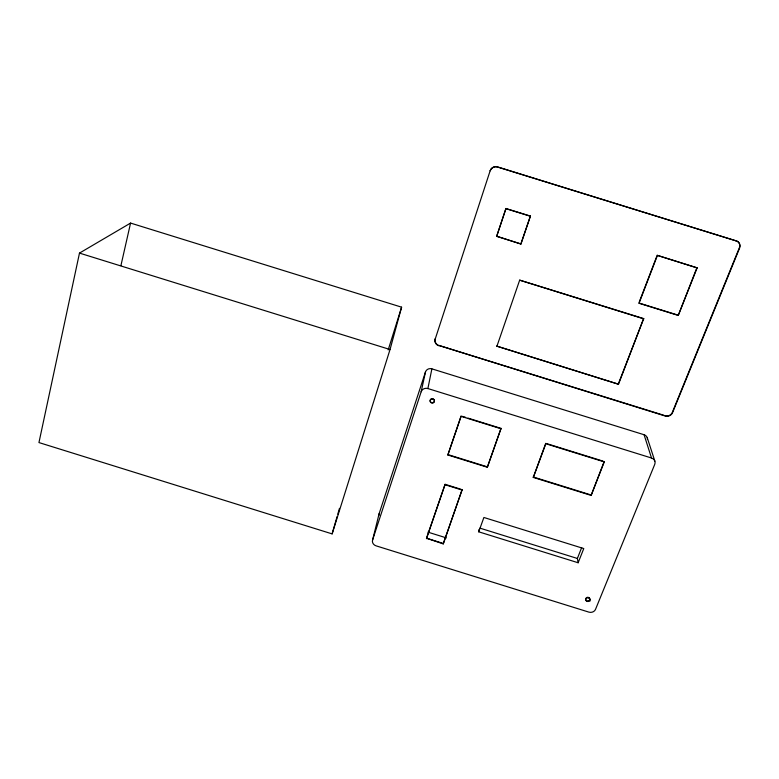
<?xml version="1.0" encoding="UTF-8"?>
<svg xmlns="http://www.w3.org/2000/svg" width="779" height="779" viewBox="0 0 779 779"><rect width="100%" height="100%" fill="white"/><g stroke="black" fill="none" stroke-linecap="round" stroke-linejoin="round"><path stroke-width="1.17" d="M478.725 531.814L483.895 517.48L583.773 548.562L578.145 562.759L478.725 531.814L478.734 529.788M443.241 543.917L462.151 489.621L443.241 543.917L426.512 538.211L445.101 484.314L461.012 489.27M426.464 538.698L445.101 484.314M467.945 418.099L501.033 428.372L487.342 467.264L447.847 454.985L461.1 415.967M438.772 345.74A5.472 5.229 7.3 0 1 435.179 339.157L490.176 170.669A5.813 5.706 -36.9 0 1 497.469 166.872L736.311 240.925A6.028 5.531 -28.1 0 1 739.631 248.014L672.491 412.802A5.619 5.112 -12.4 0 1 665.285 416.044L438.811 345.418L663.942 415.295M435.179 339.157L435.227 338.836A5.472 5.219 7.3 0 0 438.149 345.165M644.067 434.731L651.517 458.013A5.511 4.976 -8.5 0 1 654.75 464.342L595.516 609.363A5.219 4.567 0 0 1 588.856 612.119L376.062 545.836A5.141 4.616 13.4 0 1 372.605 539.925L421.157 391.769A5.385 5.064 9.7 0 1 427.885 388.546L431.887 368.847L644.067 434.731A5.219 4.752 -9.2 0 1 647.446 439.551M79.487 253.097L38.95 442.569L332.117 533.888L390.036 349.518L401.594 307.169L130.57 223.076L79.487 253.097L390.036 349.518M421.157 391.769L425.49 371.934A5.112 4.84 9.1 0 1 431.887 368.847M120.901 265.668L130.57 223.076M372.605 539.925L379.12 513.702L425.49 371.934M332.117 533.888L337.122 516.496M337.784 514.169L339.459 508.375M388.185 349.927L401.594 307.169M496.651 236.261L505.951 208.499L530.411 216.075L520.956 244.002L496.651 236.261L520.956 244.002M496.661 236.485L505.951 208.499M447.847 454.985L461.08 416.356L501.053 428.771M520.917 243.778L530.411 216.075M496.846 346.47L519.671 280.148L643.658 318.582L618.507 384.222L496.827 346.149L618.507 384.222M487.342 467.264L501.033 428.372M533.294 477.43L545.826 443.738L604.28 461.898L591.134 495.415L533.294 477.43L545.758 443.319M639.306 301.853L656.746 256.457M657.359 255.561L639.033 303.274L678.256 315.437L697.147 267.879L657.174 255.317L697.147 267.879M618.37 383.862L643.658 318.582M591.134 495.415L604.163 461.47M578.145 562.759L577.375 558.465L581.67 547.618M678.256 315.437L696.923 267.625M669.375 415.382A5.609 5.112 -12.4 0 0 672.306 412.422L739.359 247.771A6.018 5.521 -28.2 0 0 739.719 244.859M490.176 170.669L490.186 170.825A5.813 5.706 -36.9 0 1 497.479 167.027L736.311 240.925M505.97 208.694L530.46 216.28M638.868 302.992L678.061 315.135M643.814 318.884L519.671 280.148M427.885 388.546L651.517 458.013M462.239 416.327L465.667 417.388M546.907 443.679L603.014 461.11M533.245 476.982L591.027 494.947M447.876 454.566L487.333 466.835M445.072 484.752L462.132 490.069M479.903 528.123L577.375 558.465M427.944 532.145L446.455 537.909M426.512 538.211L443.28 543.43M665.285 416.044L665.11 415.655A5.609 5.112 -12.4 0 0 668.694 415.635M647.242 437.701L654.857 461.139M589.352 597.532L590.015 601.096M736.048 240.692A6.018 5.521 -28.2 0 1 739.563 244.148M378.945 515.425A4.888 4.431 13.1 0 1 379.12 513.702M589.031 597.717A2.094 1.831 0 0 1 589.343 600.288A2.094 1.831 0 0 1 586.402 600.56A2.094 1.831 0 0 1 586.1 597.98M586.967 597.425A2.094 1.831 0 0 1 588.573 597.464M433.874 399.345A2.152 2.016 8.9 0 1 433.757 402.198A2.152 2.016 8.9 0 1 430.719 402.022A2.152 2.016 8.9 0 1 430.836 399.169M431.293 398.877A2.152 2.016 8.9 0 1 433.445 398.994M430.67 402.392A2.152 2.016 9 0 0 434.302 401.691A2.152 2.016 9 0 0 431.78 399.072A2.152 2.016 9 0 0 430.67 402.392M586.499 601.096A2.094 1.831 0 0 0 589.878 599.966A2.094 1.831 0 0 0 587.074 597.96A2.094 1.831 0 0 0 586.499 601.096"/></g></svg>
